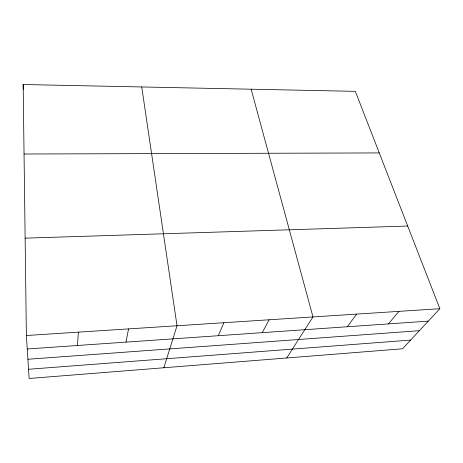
<?xml version="1.0" encoding="UTF-8"?>
<svg xmlns="http://www.w3.org/2000/svg" width="463" height="463" viewBox="0 0 463 463"><rect width="100%" height="100%" fill="white"/><g stroke="black" fill="none" stroke-linecap="round" stroke-linejoin="round"><path stroke-width="0.69" d="M77.46 345.491L78.374 332.15M125.988 342.122L128.558 328.892M163.833 367.767L177.028 325.749L141.736 86.957M218.304 335.71L223.866 322.717M262.249 332.66L269.159 319.777M286.713 357.997L312.982 316.935L251.137 89.203M347.285 326.756L356.66 314.105M388.422 323.897L398.932 311.362M439.85 308.711L402.526 348.784L29.14 378.479L26.379 335.519L23.15 84.521L355.324 91.344L439.85 308.711L26.379 335.519M28.544 369.271L410.629 340.085M27.902 359.253L419.374 330.692M27.242 348.98L428.281 321.131M25.129 238.167L407.7 226.042M24.047 154.011L379.266 152.923M23.15 84.521L23.37 89.573"/></g></svg>
